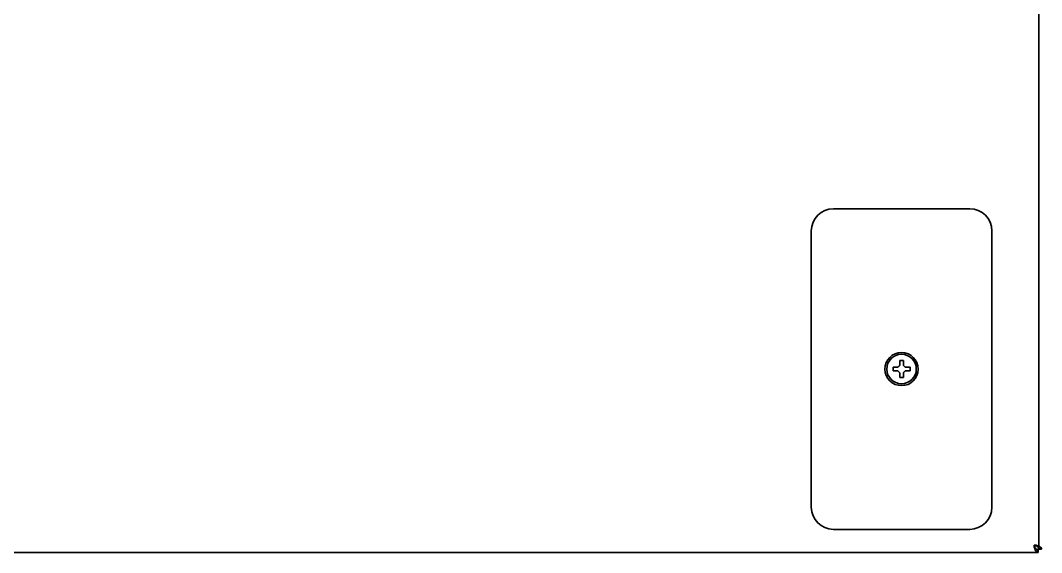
# Model space of a CAD drawing. Header units: inches. Extents: x 786 to 5755, y -850 to 3635.
# Drawn here: x 3978.2 to 4255.4, y -43.4 to 101 of the extents above; entities that cross this region are included whole.
import ezdxf

# ---------------------------------------------------------------- set-up
doc = ezdxf.new("R2010")
doc.units = ezdxf.units.IN
doc.layers.add('1', color=7, linetype='Continuous', true_color=0xffffff)

msp = doc.modelspace()

# ---------------------------------------------------------------- linework, layer by layer
at = {"layer": '1', "color": 7, "linetype": 'Continuous', "lineweight": 35}
for p, q in [((4254.69, 957.27), (4254.65, -41.69)), ((4235.89, 49.91), (4198.89, 49.91)), ((4192.89, 43.91), (4192.89, -31.09)), ((4241.89, -31.09), (4241.89, 43.91)), ((4215.09, 6.41), (4215.09, 6.91)), ((4215.09, 5.91), (4215.09, 6.41)), ((4219.69, 6.91), (4219.69, 6.41)), ((4219.69, 6.41), (4219.69, 5.91)), ((4198.89, -37.09), (4235.89, -37.09)), ((4254.25, -43.39), (3454.9, -43.39)), ((4254.49, -42.59), (4254.25, -42.59)), ((4254.49, -43.39), (4254.25, -43.39)), ((4254.49, -42.59), (4254.49, -43.39)), ((4254.59, -42.25), (4254.59, -42.49)), ((4254.59, -42.49), (4255.39, -42.49)), ((4255.39, -42.25), (4255.39, -42.49))]:
    msp.add_line(p, q, dxfattribs=at)
for radius in [4.5, 4]:
    msp.add_circle((4217.39, 6.41), radius, dxfattribs=at)
for centre, radius, start, end in [((4198.89, 43.91), 6, 90, 180), ((4235.89, 43.91), 6, 0, 90), ((4198.89, -31.09), 6, 180, 270), ((4235.89, -31.09), 6, 270, 0), ((4253.59, -41.59), 0.25, 90, 180), ((4252.09, -40.79), 1.8, 322.2492, 340.3477)]:
    msp.add_arc(centre, radius, start, end, dxfattribs=at)
for points, knots in [([(4216.89, 7.41), (4216.89, 7.53), (4216.89, 7.64), (4216.89, 7.86), (4216.89, 7.97), (4216.89, 8.19), (4216.89, 8.3), (4216.89, 8.45), (4216.89, 8.51), (4216.89, 8.61), (4216.89, 8.66), (4216.89, 8.71)], [0, 0, 0, 0, 0.25, 0.25, 0.5, 0.5, 0.75, 0.75, 0.875, 0.875, 1, 1, 1, 1]), ([(4217.89, 8.71), (4217.89, 8.51), (4217.89, 8.3), (4217.89, 7.97), (4217.89, 7.86), (4217.89, 7.64), (4217.89, 7.53), (4217.89, 7.41)], [0, 0, 0, 0, 0.5, 0.5, 0.75, 0.75, 1, 1, 1, 1]), ([(4215.09, 6.91), (4215.29, 6.91), (4215.5, 6.91), (4215.83, 6.91), (4215.94, 6.91), (4216.16, 6.91), (4216.27, 6.91), (4216.39, 6.91)], [0, 0, 0, 0, 0.5, 0.5, 0.75, 0.75, 1, 1, 1, 1]), ([(4216.39, 5.91), (4216.27, 5.91), (4216.16, 5.91), (4215.94, 5.91), (4215.83, 5.91), (4215.61, 5.91), (4215.5, 5.91), (4215.35, 5.91), (4215.29, 5.91), (4215.19, 5.91), (4215.14, 5.91), (4215.09, 5.91)], [0, 0, 0, 0, 0.25, 0.25, 0.5, 0.5, 0.75, 0.75, 0.875, 0.875, 1, 1, 1, 1]), ([(4218.39, 6.91), (4218.5, 6.91), (4218.62, 6.91), (4218.84, 6.91), (4218.95, 6.91), (4219.17, 6.91), (4219.27, 6.91), (4219.43, 6.91), (4219.48, 6.91), (4219.59, 6.91), (4219.64, 6.91), (4219.69, 6.91)], [0, 0, 0, 0, 0.25, 0.25, 0.5, 0.5, 0.75, 0.75, 0.875, 0.875, 1, 1, 1, 1]), ([(4219.69, 5.91), (4219.49, 5.91), (4219.28, 5.91), (4218.95, 5.91), (4218.84, 5.91), (4218.62, 5.91), (4218.51, 5.91), (4218.39, 5.91)], [0, 0, 0, 0, 0.5, 0.5, 0.75, 0.75, 1, 1, 1, 1]), ([(4216.89, 4.11), (4216.89, 4.31), (4216.89, 4.52), (4216.89, 4.85), (4216.89, 4.96), (4216.89, 5.18), (4216.89, 5.3), (4216.89, 5.41)], [0, 0, 0, 0, 0.5, 0.5, 0.75, 0.75, 1, 1, 1, 1]), ([(4217.89, 5.41), (4217.89, 5.3), (4217.89, 5.18), (4217.89, 4.96), (4217.89, 4.85), (4217.89, 4.63), (4217.89, 4.53), (4217.89, 4.37), (4217.89, 4.32), (4217.89, 4.21), (4217.89, 4.16), (4217.89, 4.11)], [0, 0, 0, 0, 0.25, 0.25, 0.5, 0.5, 0.75, 0.75, 0.875, 0.875, 1, 1, 1, 1]), ([(4253.59, -41.34), (4253.59, -41.34), (4253.6, -41.34), (4253.61, -41.34), (4253.62, -41.34), (4253.63, -41.34), (4253.64, -41.34), (4253.66, -41.34), (4253.67, -41.34), (4253.68, -41.35), (4253.69, -41.35), (4253.7, -41.35), (4253.71, -41.35), (4253.72, -41.36), (4253.73, -41.36), (4253.74, -41.36), (4253.74, -41.36)], [0, 0, 0, 0, 0.073473, 0.146486, 0.219075, 0.291275, 0.363122, 0.434652, 0.505902, 0.57691, 0.647713, 0.71835, 0.788858, 0.859277, 0.929644, 1, 1, 1, 1]), ([(4253.67, -41.36), (4253.8, -41.44), (4253.92, -41.51), (4254.14, -41.66), (4254.24, -41.73), (4254.41, -41.88), (4254.48, -41.95), (4254.57, -42.1), (4254.59, -42.17), (4254.59, -42.25)], [0, 0, 0, 0, 0.25, 0.25, 0.5, 0.5, 0.75, 0.75, 1, 1, 1, 1]), ([(4253.74, -41.36), (4253.85, -41.4), (4253.96, -41.44), (4254.18, -41.51), (4254.28, -41.55), (4254.48, -41.62), (4254.58, -41.66), (4254.76, -41.73), (4254.84, -41.77), (4254.99, -41.84), (4255.06, -41.88), (4255.18, -41.95), (4255.23, -41.99), (4255.31, -42.06), (4255.34, -42.1), (4255.38, -42.17), (4255.39, -42.21), (4255.39, -42.25)], [0, 0, 0, 0, 0.125, 0.125, 0.25, 0.25, 0.375, 0.375, 0.5, 0.5, 0.625, 0.625, 0.75, 0.75, 0.875, 0.875, 1, 1, 1, 1]), ([(4253.36, -41.74), (4253.36, -41.73), (4253.36, -41.73), (4253.36, -41.72), (4253.35, -41.71), (4253.35, -41.7), (4253.35, -41.69), (4253.35, -41.68), (4253.35, -41.66), (4253.34, -41.65), (4253.34, -41.64), (4253.34, -41.63), (4253.34, -41.62), (4253.34, -41.61), (4253.34, -41.6), (4253.34, -41.59), (4253.34, -41.59)], [0, 0, 0, 0, 0.070356, 0.140723, 0.211142, 0.28165, 0.352287, 0.42309, 0.494098, 0.565348, 0.636878, 0.708725, 0.780925, 0.853514, 0.926527, 1, 1, 1, 1]), ([(4254.25, -42.59), (4254.17, -42.59), (4254.1, -42.57), (4253.95, -42.48), (4253.88, -42.41), (4253.73, -42.24), (4253.66, -42.14), (4253.51, -41.92), (4253.44, -41.79), (4253.36, -41.67)], [0, 0, 0, 0, 0.25, 0.25, 0.5, 0.5, 0.75, 0.75, 1, 1, 1, 1]), ([(4254.25, -43.39), (4254.21, -43.39), (4254.17, -43.38), (4254.1, -43.34), (4254.06, -43.31), (4253.99, -43.22), (4253.95, -43.17), (4253.88, -43.06), (4253.84, -42.99), (4253.77, -42.84), (4253.73, -42.75), (4253.66, -42.58), (4253.62, -42.48), (4253.55, -42.28), (4253.51, -42.17), (4253.44, -41.96), (4253.4, -41.85), (4253.36, -41.74)], [0, 0, 0, 0, 0.125, 0.125, 0.25, 0.25, 0.375, 0.375, 0.5, 0.5, 0.625, 0.625, 0.75, 0.75, 0.875, 0.875, 1, 1, 1, 1])]:
    msp.add_open_spline(points, degree=3, knots=knots, dxfattribs=at)
for points, degree in [([(4216.89, 8.71), (4217.06, 8.71), (4217.39, 8.71), (4217.72, 8.71), (4217.89, 8.71)], 3), ([(4216.39, 6.91), (4216.43, 6.95), (4216.52, 7.04), (4216.64, 7.16), (4216.77, 7.29), (4216.85, 7.37), (4216.89, 7.41)], 3), ([(4216.89, 5.41), (4216.85, 5.45), (4216.77, 5.53), (4216.64, 5.66), (4216.51, 5.79), (4216.43, 5.87), (4216.39, 5.91)], 3), ([(4217.89, 7.41), (4217.93, 7.37), (4218.01, 7.29), (4218.14, 7.16), (4218.27, 7.04), (4218.35, 6.95), (4218.39, 6.91)], 3), ([(4218.39, 5.91), (4218.35, 5.87), (4218.26, 5.79), (4218.14, 5.66), (4218.01, 5.53), (4217.93, 5.45), (4217.89, 5.41)], 3), ([(4217.89, 4.11), (4217.72, 4.11), (4217.39, 4.11), (4217.06, 4.11), (4216.89, 4.11)], 3), ([(4254.25, -42.59), (4254.25, -43.39)], 1), ([(4254.59, -42.25), (4255.39, -42.25)], 1)]:
    msp.add_open_spline(points, degree=degree, dxfattribs=at)

doc.saveas('drawing.dxf')
